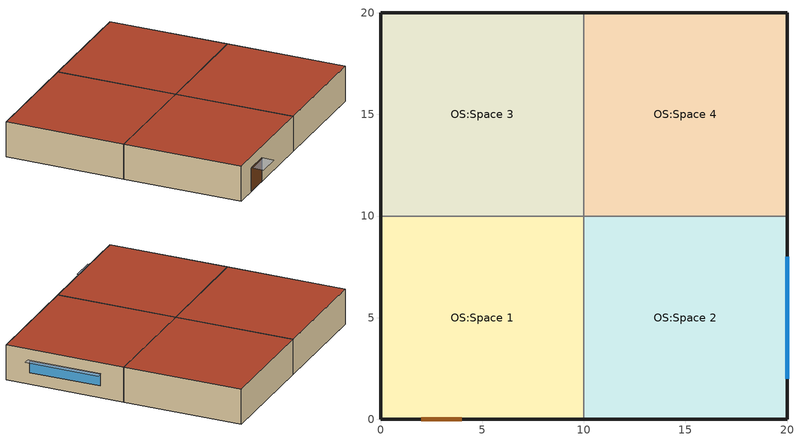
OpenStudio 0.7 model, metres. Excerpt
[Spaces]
OS:Space 1
 floor ground: 0,0 0,10 10,10 10,0 z0
 wall outside: 0,10 0,0 10,0 z0:3
 wall to OS:Space 3: 10,10 0,10 z0:3
 wall to OS:Space 2: 10,0 10,10 z0:3
 door: 2,0 4,0 z0:2
 roof outside: 10,0 10,10 0,10 0,0 z3
OS:Space 2
 floor ground: 10,0 10,10 20,10 20,0 z0
 wall outside: 10,0 20,0 20,10 z0:3
 wall to OS:Space 4: 20,10 10,10 z0:3
 window: 20,2 20,8 z1:2
 roof outside: 20,0 20,10 10,10 10,0 z3
OS:Space 3
 floor ground: 0,10 0,20 10,20 10,10 z0
 wall outside: 10,20 0,20 0,10 z0:3
 wall to OS:Space 4: 10,10 10,20 z0:3
 roof outside: 10,10 10,20 0,20 0,10 z3
OS:Space 4
 floor ground: 10,10 10,20 20,20 20,10 z0
 wall outside: 20,10 20,20 10,20 z0:3
 roof outside: 20,10 20,20 10,20 10,10 z3
shading: 20,8.1 20,1.9 20.55,1.9 20.55,8.1 z2.1; 2,0 2,-1 4,-1 4,0 z2
[Site]
OS:Site 1: Latitude {deg}=41.77; Longitude {deg}=-87.75; Time Zone {hr}=-6; Elevation {m}=190
[Site:GroundTemperature:BuildingSurface]
19.527, 19.502, 19.536, 19.598, 20.002, 21.64, 22.225, 22.375, 21.449, 20.121, 19.802, 19.633
[Site:WaterMainsTemperature]
Calculation Method=Correlation; Annual Average Outdoor Air Temperature {C}=9.69; Maximum Difference In Monthly Average Outdoor Air Temperatures {deltaC}=28.1
[SizingPeriod:DesignDay] Barometric Pressure {Pa}=99063; Rain Indicator=0; Snow Indicator=0; Day of Month=21; Daylight Saving Time Indicator=0; Humidity Indicating Type=WetBulb; Dry-Bulb Temperature Range Modifier Type=DefaultMultipliers; Solar Model Indicator=AshraeClearSky
Name | Maximum Dry-Bulb Temperature {C} | Daily Dry-Bulb Temperature Range {deltaC} | Humidity Indicating Conditions at Maximum Dry-Bulb {BasedOnField A3} | Wind Speed {m/s} | Wind Direction {deg} | Sky Clearness | Month | Day Type
OS:SizingPeriod:DesignDay 1 | -20.6 | 0 | -20.6 | 4.9 | 270 | 0 | 1 | WinterDesignDay
OS:SizingPeriod:DesignDay 2 | 33.2 | 10.7 | 23.8 | 5.3 | 230 | 1 | 7 | SummerDesignDay
[Building]
OS:Building 1: Space Type=OS:SpaceType 1; Default Construction Set=Default Constructions; Default Schedule Set=Medium Office Schedules
[DefaultConstructionSet]
Default Constructions: Default Exterior Surface Constructions=Exterior Surface Constructions; Default Interior Surface Constructions=Interior Surface Constructions; Default Ground Contact Surface Constructions=Ground Contact Surface Constructions; Default Exterior SubSurface Constructions=Exterior SubSurface Constructions; Default Interior SubSurface Constructions=Interior SubSurface Constructions; Interior Partition Construction=Interior Partition
[DefaultSurfaceConstructions]
Name | Wall Construction | Roof Ceiling Construction | Floor Construction
Exterior Surface Constructions | Exterior Wall | Exterior Roof
Interior Surface Constructions | Air Wall | Interior Ceiling | Interior Floor
Ground Contact Surface Constructions |  |  | Slab
[DefaultSubSurfaceConstructions]
Name | Fixed Window Construction | Operable Window Construction | Door Construction | Glass Door Construction | Overhead Door Construction | Skylight Construction | Tubular Daylight Dome Construction | Tubular Daylight Diffuser Construction
Exterior SubSurface Constructions | Exterior Window | Exterior Window | Exterior Door | Exterior Window | Exterior Door | Exterior Window | Exterior Window | Exterior Window
Interior SubSurface Constructions | Interior Window | Interior Window | Interior Door | Interior Window | Interior Door | Interior Window | Interior Window | Interior Window
[Construction]
Exterior Wall: M01 100mm brick, M15 200mm heavyweight concrete, I02 50mm insulation board, F04 Wall air space resistance, G01a 19mm gypsum board
Exterior Roof; Interior Ceiling: M11 100mm lightweight concrete, F05 Ceiling air space resistance, F16 Acoustic tile
Interior Floor: F16 Acoustic tile, F05 Ceiling air space resistance, M11 100mm lightweight concrete
Air Wall: Air Wall Material
Slab: MAT-CC05 8 HW CONCRETE, CP02 CARPET PAD
Exterior Window: Clear 3mm, Air 13mm, Clear 3mm
Exterior Door: F08 Metal surface, I01 25mm insulation board
Interior Window: Clear 3mm
Interior Door; Interior Partition: G05 25mm wood
[Material]
Name | Roughness | Thickness {m} | Conductivity {W/m-K} | Density {kg/m3} | Specific Heat {J/kg-K} | Thermal Absorptance | Solar Absorptance | Visible Absorptance
M01 100mm brick | MediumRough | 0.1016 | 0.89 | 1920 | 790
M15 200mm heavyweight concrete | MediumRough | 0.2032 | 1.95 | 2240 | 900
I02 50mm insulation board | MediumRough | 0.0508 | 0.03 | 43 | 1210
G01a 19mm gypsum board | MediumSmooth | 0.019 | 0.16 | 800 | 1090
M11 100mm lightweight concrete | MediumRough | 0.1016 | 0.53 | 1280 | 840
F16 Acoustic tile | MediumSmooth | 0.0191 | 0.06 | 368 | 590
MAT-CC05 8 HW CONCRETE | Rough | 0.2032 | 1.311 | 2240 | 836.8 | 0.9 | 0.7 | 0.7
F08 Metal surface | Smooth | 0.0008 | 45.28 | 7824 | 500
I01 25mm insulation board | MediumRough | 0.0254 | 0.03 | 43 | 1210
G05 25mm wood | MediumSmooth | 0.0254 | 0.15 | 608 | 1630
[Material:AirGap]
Name | Thermal Resistance {m2-K/W}
F04 Wall air space resistance | 0.15
F05 Ceiling air space resistance | 0.18
[Material:AirWall]
Air Wall Material
[Material:NoMass]
CP02 CARPET PAD: Roughness=VeryRough; Thermal Resistance {m2-K/W}=0.2165; Thermal Absorptance=0.9; Solar Absorptance=0.7; Visible Absorptance=0.8
[WindowMaterial:Glazing]
Clear 3mm: Optical Data Type=SpectralAverage; Thickness {m}=0.003; Solar Transmittance at Normal Incidence=0.837; Front Side Solar Reflectance at Normal Incidence=0.075; Back Side Solar Reflectance at Normal Incidence=0.075; Visible Transmittance at Normal Incidence=0.898; Front Side Visible Reflectance at Normal Incidence=0.081; Back Side Visible Reflectance at Normal Incidence=0.081; Infrared Transmittance at Normal Incidence=0; Front Side Infrared Hemispherical Emissivity=0.84; Back Side Infrared Hemispherical Emissivity=0.84; Conductivity {W/m-K}=0.9
[WindowMaterial:Gas]
Air 13mm: Gas Type=Air; Thickness {m}=0.0127
[DefaultScheduleSet]
Medium Office Schedules: Number of People Schedule=Medium Office Number of People Schedule; People Activity Level Schedule=Medium Office People Activity Level Schedule; Lighting Schedule=Medium Office Lighting Schedule; Electric Equipment Schedule=Medium Office Electric Equipment Schedule; Gas Equipment Schedule=Medium Office Gas Equipment Schedule; Hot Water Equipment Schedule=Medium Office Hot Water Equipment Schedule; Infiltration Schedule=Medium Office Infiltration Schedule
[SpaceType]
OS:SpaceType 1
[Lights:Definition]
OS:Lights:Definition 1: Design Level Calculation Method=Watts/Area; Watts per Space Floor Area {W/m2}=10
[Lights]
OS:Lights 1: Lights Definition=OS:Lights:Definition 1; Space or SpaceType=OS:SpaceType 1
[ElectricEquipment:Definition]
Name | Design Level Calculation Method | Watts per Space Floor Area {W/m2} | Design Level {W}
OS:ElectricEquipment:Definition 1 | Watts/Area | 5
Printer Definition | EquipmentLevel |  | 200
[ElectricEquipment]
Name | Electric Equipment Definition | Space or SpaceType
OS:ElectricEquipment 1 | OS:ElectricEquipment:Definition 1 | OS:SpaceType 1
Printer | Printer Definition | OS:Space 4
[People:Definition]
OS:People:Definition 1: Number of People Calculation Method=People/Area; People per Space Floor Area {person/m2}=0.05; Fraction Radiant=0.3
[People]
OS:People 1: People Definition=OS:People:Definition 1; Space or SpaceType=OS:SpaceType 1
[ThermalZone]
OS:ThermalZone 1: Primary Daylighting Control=OS:Daylighting:Control 1; Fraction of Zone Controlled by Primary Daylighting Control=0.25; Illuminance Map=OS:IlluminanceMap 1; Thermostat=OS:ThermostatSetpoint:DualSetpoint 1; Use Ideal Air Loads=No
[Sizing:Zone]
OS:ThermalZone 1: Zone Cooling Design Supply Air Temperature {C}=14; Zone Heating Design Supply Air Temperature {C}=40; Zone Cooling Design Supply Air Humidity Ratio {kg-H2O/kg-air}=0.0085; Zone Heating Design Supply Air Humidity Ratio {kg-H2O/kg-air}=0.008; Cooling Design Air Flow Method=DesignDay; Heating Design Air Flow Method=DesignDay
[ThermostatSetpoint:DualSetpoint]
OS:ThermostatSetpoint:DualSetpoint 1: Heating Setpoint Temperature Schedule=Medium Office Heating Setpoint Schedule; Cooling Setpoint Temperature Schedule=Medium Office Cooling Setpoint Schedule
[BuildingStory]
OS:BuildingStory 1: Nominal Z Coordinate {m}=0; Nominal Floor to Floor Height {m}=3
[Space] Building Story=OS:BuildingStory 1; Thermal Zone=OS:ThermalZone 1
OS:Space 1; OS:Space 2; OS:Space 3; OS:Space 4
[Daylighting:Control]
OS:Daylighting:Control 1: Space=OS:Space 2; Position X-Coordinate {m}=5; Position Y-Coordinate {m}=5; Position Z-Coordinate {m}=1.1
[Fan:ConstantVolume]
Standard Fan: Availability Schedule=ALWAYS_ON; Maximum Flow Rate {m3/s}=AutoSize
[Coil:Heating:Gas]
OS:Coil:Heating:Gas 1: Availability Schedule=ALWAYS_ON; Gas Burner Efficiency=0.8; Nominal Capacity {W}=AutoSize; Parasitic Electric Load {W}=0; Parasitic Gas Load {W}=0
[Coil:Cooling:DX:SingleSpeed]
OS:Coil:Cooling:DX:SingleSpeed 1: Availability Schedule=ALWAYS_ON; Rated Total Cooling Capacity {W}=Autosize; Rated Sensible Heat Ratio=Autosize; Rated COP {W/W}=3; Rated Air Flow Rate {m3/s}=Autosize; Rated Evaporator Fan Power Per Volume Flow Rate {W/(m3/s)}=773.3; Total Cooling Capacity Function of Temperature Curve=OS:Curve:Biquadratic 1; Total Cooling Capacity Function of Flow Fraction Curve=OS:Curve:Quadratic 1; Energy Input Ratio Function of Temperature Curve=OS:Curve:Biquadratic 2; Energy Input Ratio Function of Flow Fraction Curve=OS:Curve:Quadratic 2; Part Load Fraction Correlation Curve=OS:Curve:Quadratic 3; Condenser Type=AirCooled; Evaporative Condenser Effectiveness=0; Evaporative Condenser Air Flow Rate {m3/s}=Autosize; Evaporative Condenser Pump Rated Power Consumption {W}=Autosize; Crankcase Heater Capacity {W}=0; Maximum Outdoor Dry-Bulb Temperature for Crankcase Heater Operation {C}=0; Basin Heater Capacity {W/K}=0; Basin Heater Setpoint Temperature {C}=10
[EvaporativeCooler:Direct:ResearchSpecial]
OS:EvaporativeCooler:Direct:ResearchSpecial 1: Availability Schedule=ALWAYS_ON; Cooler Effectiveness=1; Recirculating Water Pump Power Consumption {W}=0; Drift Loss Fraction=0; Blowdown Concentration Ratio=0
[AirTerminal:SingleDuct:Uncontrolled]
OS:AirTerminal:SingleDuct:Uncontrolled 1: Availability Schedule=ALWAYS_ON; Maximum Air Flow Rate {m3/s}=AutoSize
[Controller:OutdoorAir]
OS:Controller:OutdoorAir 1: Minimum Outdoor Air Flow Rate {m3/s}=Autosize; Maximum Outdoor Air Flow Rate {m3/s}=Autosize; Economizer Control Type=NoEconomizer; Economizer Control Action Type=ModulateFlow; Economizer Maximum Limit Dry-Bulb Temperature {C}=28; Economizer Maximum Limit Enthalpy {J/kg}=64000; Economizer Minimum Limit Dry-Bulb Temperature {C}=-100; Lockout Type=NoLockout; Minimum Limit Type=FixedMinimum; High Humidity Control=No; Heat Recovery Bypass Control Type=BypassWhenOAFlowGreaterThanMinimum
[AirLoopHVAC:OutdoorAirSystem]
OS:AirLoopHVAC:OutdoorAirSystem 1: Controller=OS:Controller:OutdoorAir 1
[AirLoopHVAC]
OS:AirLoopHVAC 1: Design Supply Air Flow Rate {m3/s}=AutoSize
[Sizing:System]
OS:AirLoopHVAC 1: Type of Load to Size On=Sensible; Design Outdoor Air Flow Rate {m3/s}=Autosize; Minimum System Air Flow Ratio=0.3; Preheat Design Temperature {C}=7; Preheat Design Humidity Ratio {kg-H2O/kg-Air}=0.008; Precool Design Temperature {C}=12.8; Precool Design Humidity Ratio {kg-H2O/kg-Air}=0.008; Central Cooling Design Supply Air Temperature {C}=12.8; Central Heating Design Supply Air Temperature {C}=16.7; Sizing Option=NonCoincident; 100% Outdoor Air in Cooling=Yes; 100% Outdoor Air in Heating=Yes; Central Cooling Design Supply Air Humidity Ratio {kg-H2O/kg-Air}=0.0085; Central Heating Design Supply Air Humidity Ratio {kg-H2O/kg-Air}=0.008; Cooling Design Air Flow Method=DesignDay; Cooling Design Air Flow Rate {m3/s}=0; Heating Design Air Flow Method=DesignDay; Heating Design Air Flow Rate {m3/s}=0; System Outdoor Air Method=ZoneSum
[SetpointManager:MixedAir]
Name | Setpoint Node or NodeList
OS:SetpointManager:MixedAir 1 | OS:Node 15
OS:SetpointManager:MixedAir 2 | OS:Node 14
OS:SetpointManager:MixedAir 3 | OS:Node 13
OS:SetpointManager:MixedAir 4 | OS:Node 16
[SetpointManager:SingleZone:Reheat]
OS:SetpointManager:SingleZone:Reheat 1: Minimum Supply Air Temperature {C}=-99; Maximum Supply Air Temperature {C}=99; Control Zone=OS:ThermalZone 1; Setpoint Node or NodeList=OS:Node 6
[Schedule:Compact]
Medium Office Number of People Schedule: Through: 12/31, For: SummerDesignDay, Until: 06:00, 0, Until: 22:00, 1, Until: 24:00, 0.05, For: Weekdays, Until: 06:00, 0, Until: 07:00, 0.1, Until: 08:00, 0.2, Until: 12:00, 0.95, Until: 13:00, 0.5, Until: 17:00, 0.95, Until: 18:00, 0.7, Until: 20:00, 0.4, Until: 22:00, 0.1, Until: 24:00, 0.05, For: Saturday, Until: 06:00, 0, Until: 08:00, 0.1, Until: 14:00, 0.5, Until: 17:00, 0.1, Until: 24:00, 0, For: AllOtherDays, Until: 24:00, 0
Medium Office People Activity Level Schedule: Through: 12/31, For: AllDays, Until: 24:00, 120
Medium Office Lighting Schedule: Through: 12/31, For: Weekdays, Until: 05:00, 0.05, Until: 07:00, 0.1, Until: 08:00, 0.3, Until: 17:00, 0.9, Until: 18:00, 0.7, Until: 20:00, 0.5, Until: 22:00, 0.3, Until: 23:00, 0.1, Until: 24:00, 0.05, For: Saturday, Until: 06:00, 0.05, Until: 08:00, 0.1, Until: 14:00, 0.5, Until: 17:00, 0.15, Until: 24:00, 0.05, For: SummerDesignDay, Until: 24:00, 1, For: WinterDesignDay, Until: 24:00, 0, For: AllOtherDays, Until: 24:00, 0.05
Medium Office Electric Equipment Schedule; Medium Office Gas Equipment Schedule: Through: 12/31, For: Weekdays, Until: 08:00, 0.4, Until: 12:00, 0.9, Until: 13:00, 0.8, Until: 17:00, 0.9, Until: 18:00, 0.8, Until: 20:00, 0.6, Until: 22:00, 0.5, Until: 24:00, 0.4, For: Saturday, Until: 06:00, 0.3, Until: 08:00, 0.4, Until: 14:00, 0.5, Until: 17:00, 0.35, Until: 24:00, 0.3, For: SummerDesignDay, Until: 24:00, 1, For: WinterDesignDay, Until: 24:00, 0, For: AllOtherDays, Until: 24:00, 0.3
Medium Office Hot Water Equipment Schedule: Through: 12/31, For: Weekdays SummerDesignDay, Until: 05:00, 0.05, Until: 06:00, 0.08, Until: 07:00, 0.07, Until: 08:00, 0.19, Until: 09:00, 0.35, Until: 10:00, 0.38, Until: 11:00, 0.39, Until: 12:00, 0.47, Until: 13:00, 0.57, Until: 14:00, 0.54, Until: 15:00, 0.34, Until: 16:00, 0.33, Until: 17:00, 0.44, Until: 18:00, 0.26, Until: 19:00, 0.21, Until: 20:00, 0.15, Until: 21:00, 0.17, Until: 22:00, 0.08, Until: 24:00, 0.05, For: Saturday WinterDesignDay, Until: 05:00, 0.05, Until: 06:00, 0.08, Until: 07:00, 0.07, Until: 08:00, 0.11, Until: 09:00, 0.15, Until: 10:00, 0.21, Until: 11:00, 0.19, Until: 12:00, 0.23, Until: 13:00, 0.2, Until: 14:00, 0.19, Until: 15:00, 0.15, Until: 16:00, 0.13, Until: 17:00, 0.14, Until: 21:00, 0.07, Until: 22:00, 0.09, Until: 24:00, 0.05, For: Sunday Holidays AllOtherDays, Until: 05:00, 0.04, Until: 06:00, 0.07, Until: 11:00, 0.04, Until: 13:00, 0.06, Until: 14:00, 0.09, Until: 15:00, 0.06, Until: 21:00, 0.04, Until: 22:00, 0.07, Until: 24:00, 0.04
Medium Office Infiltration Schedule: Through: 12/31, For: Weekdays SummerDesignDay, Until: 06:00, 1, Until: 22:00, 0.25, Until: 24:00, 1, For: Saturday WinterDesignDay, Until: 06:00, 1, Until: 18:00, 0.25, Until: 24:00, 1, For: Sunday Holidays AllOtherDays, Until: 24:00, 1
Medium Office Cooling Setpoint Schedule: Through: 12/31, For: Weekdays SummerDesignDay, Until: 06:00, 26.7, Until: 22:00, 24, Until: 24:00, 26.7, For: Saturday, Until: 06:00, 26.7, Until: 18:00, 24, Until: 24:00, 26.7, For WinterDesignDay, Until: 24:00, 26.7, For: AllOtherDays, Until: 24:00, 26.7
Medium Office Heating Setpoint Schedule: Through: 12/31, For: Weekdays, Until: 06:00, 15.6, Until: 22:00, 21, Until: 24:00, 15.6, For SummerDesignDay, Until: 24:00, 15.6, For: Saturday, Until: 06:00, 15.6, Until: 18:00, 21, Until: 24:00, 15.6, For: WinterDesignDay, Until: 24:00, 21, For: AllOtherDays, Until: 24:00, 15.6
ALWAYS_ON: Through: 12/31, For: AllDays, Until: 24:00, 1
[Curve:Biquadratic] Minimum Value of x {BasedOnField A2}=17; Maximum Value of x {BasedOnField A2}=22; Maximum Value of y {BasedOnField A3}=46; Minimum Curve Output {BasedOnField A4}=-1000; Maximum Curve Output {BasedOnField A4}=1000
Name | Coefficient1 Constant | Coefficient2 x | Coefficient3 x**2 | Coefficient4 y | Coefficient5 y**2 | Coefficient6 x*y | Minimum Value of y {BasedOnField A3}
OS:Curve:Biquadratic 1 | 0.42415 | 0.04426 | -0.00042 | 0.00333 | -8e-005 | -0.00021 | 13
OS:Curve:Biquadratic 2 | 1.23649 | -0.02431 | 0.00057 | -0.01434 | 0.00063 | -0.00038 | 0
[Curve:Quadratic]
Name | Coefficient1 Constant | Coefficient2 x | Coefficient3 x**2 | Minimum Value of x {BasedOnField A2} | Maximum Value of x {BasedOnField A2} | Minimum Curve Output {BasedOnField A3} | Maximum Curve Output {BasedOnField A3}
OS:Curve:Quadratic 1 | 0.77136 | 0.34053 | -0.11088 | 0.75918 | 1.13877 | -1000 | 1000
OS:Curve:Quadratic 2 | 1.2055 | -0.32953 | 0.12308 | 0.75918 | 1.13877 | -1000 | 1000
OS:Curve:Quadratic 3 | 0.771 | 0.229 | 0 | 0 | 1 | 0.71 | 1
